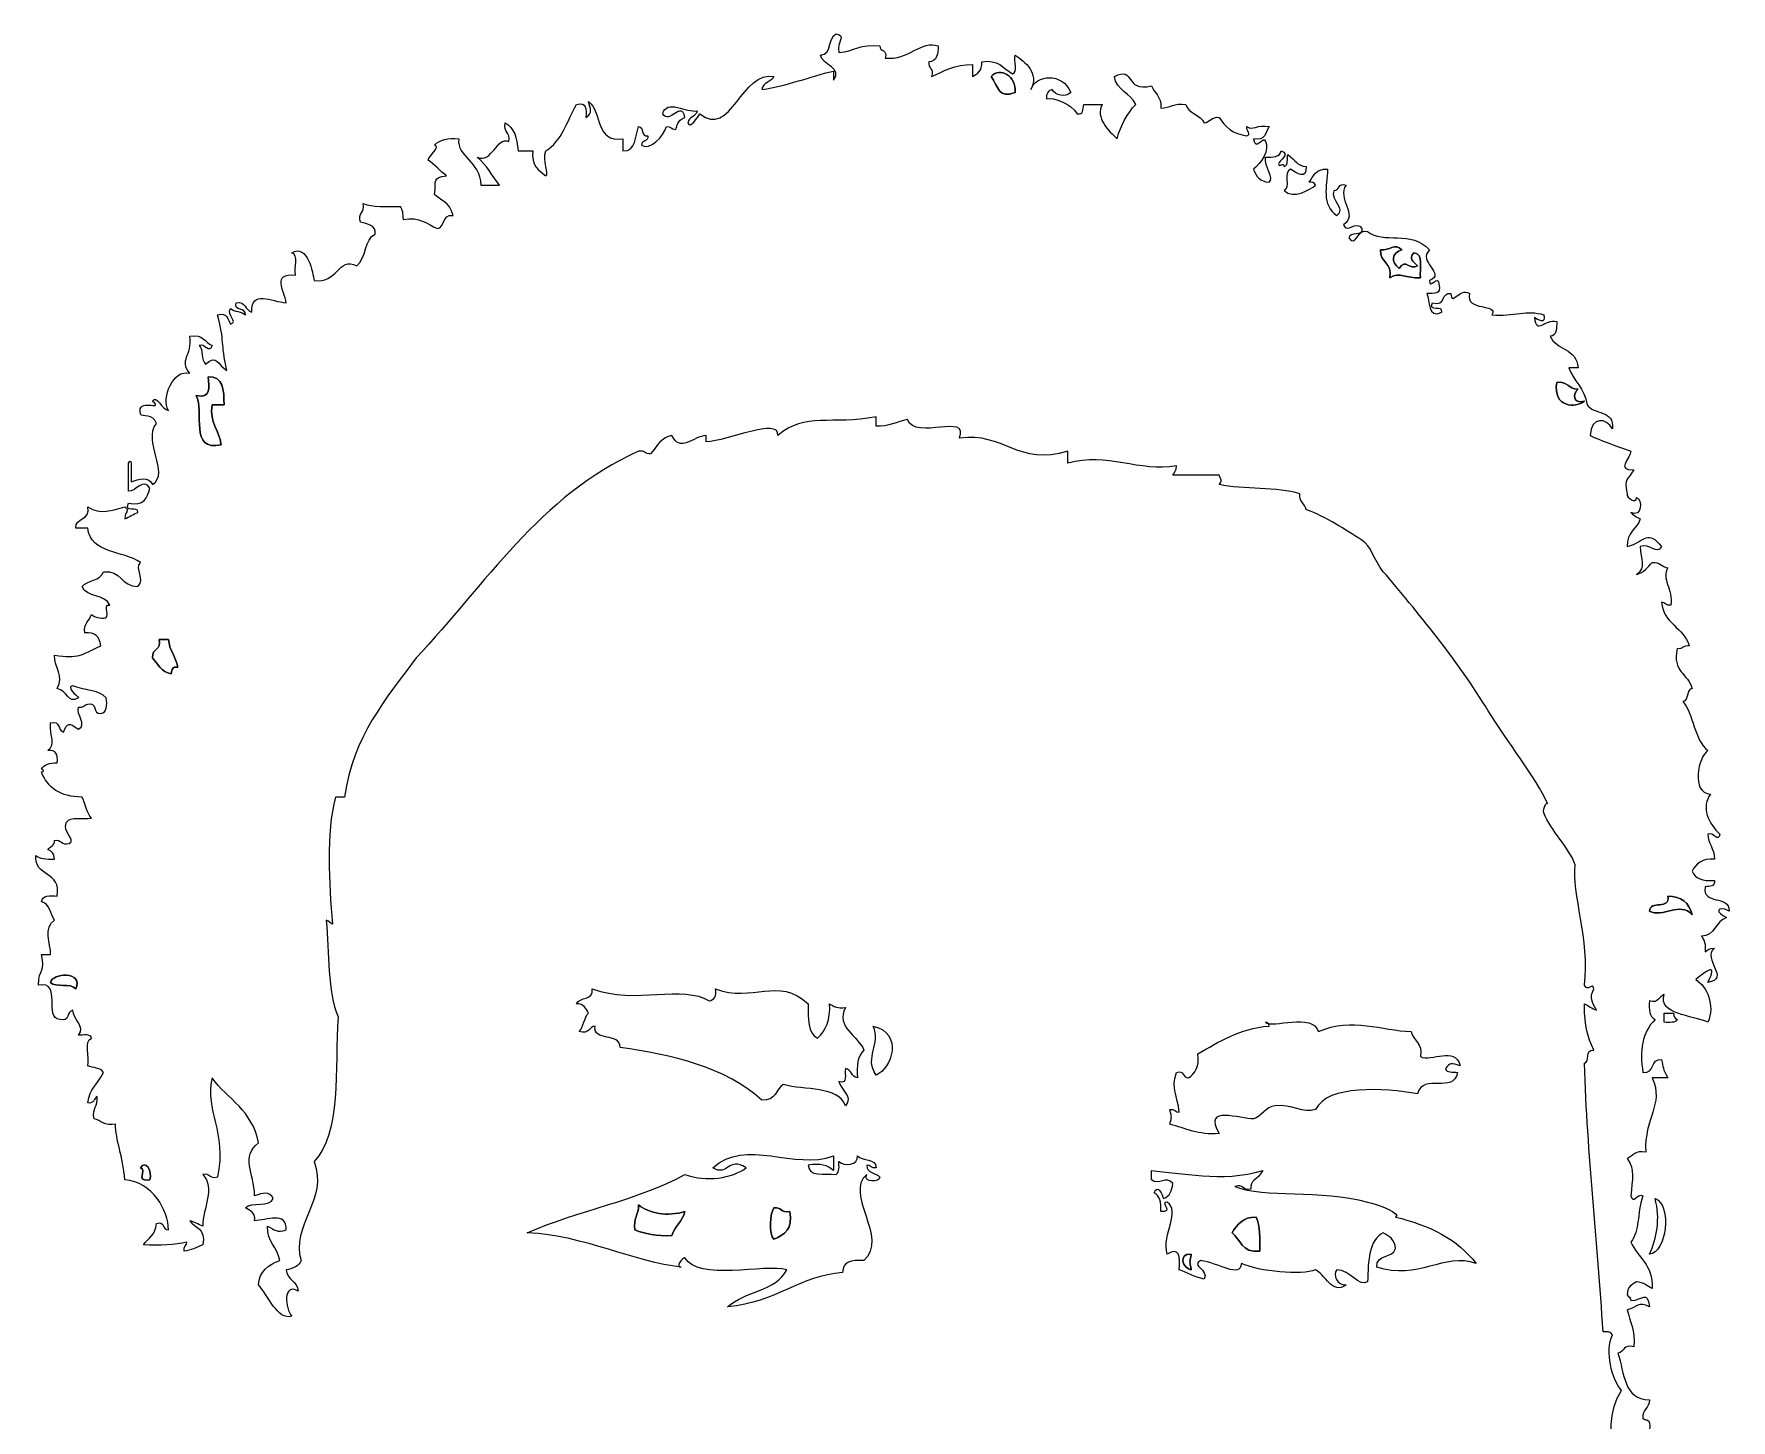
# Model space of a CAD drawing. Extents: x 0 to 55.7, y -25.7 to 2.7.
# Drawn here: x -0.02 to 16.9, y -11.1 to 2.72 of the extents above; entities that cross this region are included whole.
import ezdxf

# ---------------------------------------------------------------- set-up
doc = ezdxf.new("R2010")
doc.units = 0
doc.layers.get('0').update_dxf_attribs({"linetype": 'CONTINUOUS'})

msp = doc.modelspace()

# ---------------------------------------------------------------- linework, layer by layer
at = {"color": 7}
for points in [[(9.522379, 2.295987), (9.522379, 2.295987)], [(9.762727, 2.138836), (9.762727, 2.138836)], [(13.404929, 0.567327), (13.404929, 0.567327)], [(13.617545, 0.567327), (13.617545, 0.567327)], [(1.720301, -0.699124), (1.720301, -0.699124)], [(15.161321, -0.754589), (15.161321, -0.754589)], [(1.165651, -0.939472), (1.165651, -0.939472)], [(1.600127, -0.884007), (1.600127, -0.884007)], [(15.438646, -0.939472), (15.438646, -0.939472)], [(1.23036, -3.315223), (1.23036, -3.315223)], [(1.165651, -3.500106), (1.165651, -3.500106)], [(16.270621, -5.875857), (16.270621, -5.875857)], [(16.085737, -6.023764), (16.085737, -6.023764)], [(0.148793, -6.735565), (0.148793, -6.735565)], [(0.398385, -6.800274), (0.398385, -6.800274)], [(5.547387, -6.800274), (5.547387, -6.800274)], [(16.326086, -7.040622), (16.326086, -7.040622)], [(8.348369, -7.170041), (8.348369, -7.170041)], [(12.78557, -7.225506), (12.78557, -7.225506)], [(1.045477, -8.584398), (1.045477, -8.584398)], [(7.95087, -8.464224), (7.95087, -8.464224)], [(12.23092, -8.612131), (12.23092, -8.612131)], [(1.137919, -8.704572), (1.137919, -8.704572)], [(6.009595, -8.954165), (6.009595, -8.954165)], [(16.141202, -8.889456), (16.141202, -8.889456)], [(7.359243, -8.981897), (7.359243, -8.981897)], [(12.16621, -9.074339), (12.16621, -9.074339)], [(5.972618, -9.203757), (5.972618, -9.203757)], [(7.359243, -9.296199), (7.359243, -9.296199)], [(11.925862, -9.23149), (11.925862, -9.23149)], [(11.519119, -9.444106), (11.519119, -9.444106)], [(11.519119, -9.601257), (11.519119, -9.601257)]]:
    msp.add_lwpolyline(points, close=True, dxfattribs=at)
for points in [[(7.821452, 2.508603), (7.941626, 2.517847), (7.895405, 2.684242), (7.978603, 2.721218)], [(7.978603, 2.721218), (8.089533, 2.70273), (7.978603, 2.647265), (8.006335, 2.536335)], [(8.006335, 2.536335), (8.154242, 2.545579), (8.228195, 2.628777), (8.413078, 2.601044)], [(8.413078, 2.601044), (8.413078, 2.545579), (8.496276, 2.564068), (8.468543, 2.48087)], [(8.468543, 2.48087), (8.699648, 2.453138), (8.829066, 2.665753), (8.995461, 2.601044)], [(8.995461, 2.601044), (8.995461, 2.527091), (8.986217, 2.443893), (8.903019, 2.443893)], [(6.61971, 1.92622), (6.924768, 1.667383), (7.044942, 2.36994), (7.359243, 2.295987)], [(7.95087, 2.25901), (8.052556, 2.379184), (7.83994, 2.416161), (7.821452, 2.508603)], [(8.903019, 2.443893), (8.893775, 2.36994), (8.958484, 2.379184), (8.930752, 2.295987)], [(8.930752, 2.295987), (9.050926, 2.351452), (9.161856, 2.416161), (9.337495, 2.416161)], [(9.337495, 2.295987), (9.383716, 2.323719), (9.439181, 2.351452), (9.429937, 2.443893)], [(9.337495, 2.416161), (9.337495, 2.379184), (9.337495, 2.332963), (9.337495, 2.295987)], [(9.429937, 2.443893), (9.596332, 2.471626), (9.642553, 2.379184), (9.734994, 2.323719)], [(9.522379, 2.295987), (9.61482, 2.397673), (9.771971, 2.305231), (9.762727, 2.138836)], [(9.762727, 2.138836), (9.771971, 2.305231), (9.61482, 2.397673), (9.522379, 2.295987)], [(9.734994, 2.323719), (9.799704, 2.332963), (9.744239, 2.453138), (9.762727, 2.508603)], [(9.762727, 2.508603), (9.864413, 2.443893), (10.003075, 2.332963), (9.919878, 2.166568)], [(10.751853, 2.295987), (10.964469, 2.406917), (10.844294, 2.138836), (11.121619, 2.203545)], [(7.239069, 2.166568), (7.497906, 2.203545), (7.710522, 2.295987), (7.95087, 2.351452)], [(7.359243, 2.295987), (7.331511, 2.240522), (7.248313, 2.240522), (7.239069, 2.166568)], [(7.95087, 2.351452), (7.95087, 2.323719), (7.95087, 2.295987), (7.95087, 2.25901)], [(9.762727, 2.138836), (9.596332, 2.064883), (9.596332, 2.203545), (9.522379, 2.295987)], [(9.522379, 2.295987), (9.596332, 2.203545), (9.596332, 2.064883), (9.762727, 2.138836)], [(9.919878, 2.166568), (9.966099, 2.314475), (10.234179, 2.342208), (10.317377, 2.138836)], [(10.964469, 2.018662), (10.918248, 2.129592), (10.770341, 2.157324), (10.751853, 2.295987)], [(11.121619, 2.203545), (11.149352, 2.129592), (11.223305, 2.101859), (11.214061, 1.981685)], [(5.390236, 2.018662), (5.491922, 2.046394), (5.491922, 1.972441), (5.482677, 1.889243)], [(5.482677, 1.889243), (5.556631, 1.935464), (5.528898, 1.972441), (5.51041, 2.046394)], [(5.51041, 2.046394), (5.649072, 1.944708), (5.575119, 1.630407), (5.852444, 1.676627)], [(6.249943, 1.92622), (6.28692, 2.074127), (6.490292, 1.935464), (6.591978, 1.953952)], [(6.471803, 1.889243), (6.434827, 2.064883), (6.314653, 1.806046), (6.249943, 1.92622)], [(10.132494, 2.166568), (10.095517, 2.157324), (10.067784, 2.129592), (10.077029, 2.074127)], [(10.077029, 2.074127), (10.150982, 2.092615), (10.317377, 2.027906), (10.382086, 1.92622)], [(10.317377, 2.138836), (10.261912, 2.083371), (10.160226, 2.111103), (10.132494, 2.166568)], [(11.214061, 1.981685), (11.315747, 1.981685), (11.34348, 2.03715), (11.463654, 2.018662)], [(5.085178, 1.556453), (5.242329, 1.648895), (5.297794, 1.852267), (5.390236, 2.018662)], [(6.379362, 1.769069), (6.39785, 1.806046), (6.388606, 1.852267), (6.471803, 1.889243)], [(6.591978, 1.953952), (6.582733, 1.889243), (6.50878, 1.898487), (6.499536, 1.833778)], [(6.499536, 1.833778), (6.518024, 1.769069), (6.601222, 1.889243), (6.61971, 1.92622)], [(10.382086, 1.92622), (10.446795, 1.907732), (10.437551, 1.972441), (10.446795, 2.018662)], [(10.446795, 2.018662), (10.50226, 2.018662), (10.566969, 2.018662), (10.631679, 2.018662)], [(10.631679, 2.018662), (10.557725, 1.889243), (10.696388, 1.750581), (10.779585, 1.676627)], [(10.779585, 1.676627), (10.816562, 1.81529), (10.881271, 1.92622), (10.964469, 2.018662)], [(11.463654, 2.018662), (11.491386, 1.92622), (11.61156, 1.916976), (11.648537, 1.833778)], [(11.648537, 1.833778), (11.704002, 1.843022), (11.72249, 1.898487), (11.796444, 1.889243)], [(11.796444, 1.889243), (11.851909, 1.796802), (11.935106, 1.722848), (12.073769, 1.70436)], [(4.40111, 1.491744), (4.549017, 1.427035), (4.595237, 1.70436), (4.715412, 1.648895)], [(4.715412, 1.648895), (4.7339, 1.741337), (4.659947, 1.741337), (4.678435, 1.833778)], [(4.678435, 1.833778), (4.770877, 1.787557), (4.798609, 1.685872), (4.807853, 1.556453)], [(5.852444, 1.556453), (5.991107, 1.547209), (5.972618, 1.70436), (6.009595, 1.796802)], [(6.009595, 1.796802), (6.06506, 1.796802), (6.028083, 1.695116), (6.102037, 1.70436)], [(6.037327, 1.611918), (6.120525, 1.556453), (6.259187, 1.695116), (6.28692, 1.796802)], [(6.102037, 1.70436), (6.111281, 1.639651), (6.037327, 1.667383), (6.037327, 1.611918)], [(6.28692, 1.796802), (6.333141, 1.806046), (6.333141, 1.769069), (6.379362, 1.769069)], [(12.073769, 1.70436), (12.11999, 1.722848), (12.064525, 1.750581), (12.073769, 1.796802)], [(12.073769, 1.796802), (12.129234, 1.750581), (12.175455, 1.824534), (12.295629, 1.796802)], [(12.295629, 1.796802), (12.258652, 1.741337), (12.258652, 1.648895), (12.138478, 1.676627)], [(12.138478, 1.676627), (12.156966, 1.537965), (12.240164, 1.722848), (12.258652, 1.648895)], [(3.911169, 1.464012), (3.920413, 1.510232), (4.040587, 1.59343), (3.975878, 1.611918)], [(3.975878, 1.611918), (4.022099, 1.667383), (4.114541, 1.685872), (4.216227, 1.676627)], [(4.216227, 1.676627), (4.197738, 1.491744), (4.428842, 1.454767), (4.438087, 1.214419)], [(4.807853, 1.556453), (4.854074, 1.556453), (4.909539, 1.556453), (4.95576, 1.556453)], [(4.95576, 1.556453), (4.937272, 1.408547), (5.011225, 1.362326), (5.085178, 1.306861)], [(5.085178, 1.306861), (5.122155, 1.316105), (5.048202, 1.464012), (5.085178, 1.556453)], [(5.852444, 1.676627), (5.852444, 1.639651), (5.852444, 1.59343), (5.852444, 1.556453)], [(12.258652, 1.648895), (12.304873, 1.574942), (12.212431, 1.427035), (12.138478, 1.37157)], [(12.258652, 1.491744), (12.332605, 1.491744), (12.406559, 1.491744), (12.415803, 1.556453)], [(12.415803, 1.556453), (12.508245, 1.528721), (12.397315, 1.454767), (12.38807, 1.427035)], [(4.096052, 1.306861), (4.031343, 1.353082), (3.975878, 1.417791), (3.911169, 1.464012)], [(4.62297, 1.214419), (4.549017, 1.306861), (4.493552, 1.417791), (4.40111, 1.491744)], [(12.138478, 1.37157), (12.16621, 1.297617), (12.203187, 1.251396), (12.295629, 1.242152)], [(12.295629, 1.242152), (12.351094, 1.279128), (12.240164, 1.399302), (12.258652, 1.491744)], [(12.38807, 1.427035), (12.397315, 1.380814), (12.434291, 1.454767), (12.443535, 1.399302)], [(12.508245, 1.37157), (12.434291, 1.353082), (12.508245, 1.177442), (12.443535, 1.158954)], [(12.443535, 1.399302), (12.489756, 1.408547), (12.471268, 1.4825), (12.480512, 1.519477)], [(12.480512, 1.519477), (12.56371, 1.454767), (12.572954, 1.408547), (12.665395, 1.399302)], [(12.665395, 1.399302), (12.665395, 1.26064), (12.572954, 1.334593), (12.508245, 1.37157)], [(12.693128, 1.242152), (12.739349, 1.306861), (12.757837, 1.380814), (12.878011, 1.37157)], [(12.878011, 1.37157), (12.868767, 1.195931), (12.813302, 1.020292), (12.970453, 0.909362)], [(3.975878, 1.121977), (3.994367, 1.26064), (3.948146, 1.288372), (4.096052, 1.306861)], [(4.438087, 1.214419), (4.493552, 1.214419), (4.558261, 1.214419), (4.62297, 1.214419)], [(12.443535, 1.158954), (12.535977, 1.066512), (12.702372, 1.168198), (12.757837, 1.214419)], [(12.757837, 1.214419), (12.748593, 1.242152), (12.711616, 1.242152), (12.693128, 1.242152)], [(12.94272, 1.158954), (12.998185, 1.158954), (12.979697, 1.242152), (13.062895, 1.214419)], [(13.062895, 1.214419), (12.961209, 1.085001), (13.192313, 0.918606), (13.035162, 0.81692)], [(3.236345, 0.844652), (3.208612, 0.937094), (3.282566, 0.937094), (3.264077, 1.029536)], [(3.264077, 1.029536), (3.356519, 0.992559), (3.495181, 1.001803), (3.633844, 1.001803)], [(4.160762, 0.909362), (4.123785, 1.057268), (4.031343, 1.057268), (3.975878, 1.121977)], [(12.970453, 0.909362), (13.072139, 0.983315), (12.905744, 1.048024), (12.94272, 1.158954)], [(3.633844, 1.001803), (3.652332, 0.974071), (3.661576, 0.92785), (3.661576, 0.872385)], [(3.661576, 0.872385), (3.827971, 0.900117), (3.901925, 0.826164), (4.003611, 0.779943)], [(4.003611, 0.779943), (4.086808, 0.789187), (4.040587, 0.92785), (4.160762, 0.909362)], [(13.035162, 0.81692), (13.072139, 0.724478), (13.16458, 0.872385), (13.220045, 0.779943)], [(3.199368, 0.410177), (3.301054, 0.48413), (3.273321, 0.678257), (3.384251, 0.724478)], [(3.384251, 0.724478), (3.393496, 0.81692), (3.310298, 0.826164), (3.236345, 0.844652)], [(13.090627, 0.687502), (13.155336, 0.585816), (13.183069, 0.789187), (13.27551, 0.752211)], [(13.220045, 0.779943), (13.22929, 0.696746), (13.099871, 0.752211), (13.090627, 0.687502)], [(13.27551, 0.752211), (13.432661, 0.622792), (13.709986, 0.770699), (13.89487, 0.567327)], [(2.552276, 0.539595), (2.709427, 0.632037), (2.764892, 0.336223), (2.774136, 0.26227)], [(2.589253, 0.317735), (2.570765, 0.382444), (2.62623, 0.521107), (2.552276, 0.539595)], [(13.49737, 0.290002), (13.525103, 0.447153), (13.395685, 0.437909), (13.404929, 0.567327)], [(13.404929, 0.567327), (13.395685, 0.437909), (13.525103, 0.447153), (13.49737, 0.290002)], [(13.404929, 0.567327), (13.49737, 0.558083), (13.543591, 0.641281), (13.617545, 0.567327)], [(13.617545, 0.567327), (13.543591, 0.641281), (13.49737, 0.558083), (13.404929, 0.567327)], [(13.617545, 0.567327), (13.515859, 0.539595), (13.506615, 0.447153), (13.589812, 0.382444)], [(13.589812, 0.382444), (13.506615, 0.447153), (13.515859, 0.539595), (13.617545, 0.567327)], [(13.774696, 0.410177), (13.728475, 0.456397), (13.682254, 0.474886), (13.737719, 0.539595)], [(13.737719, 0.539595), (13.682254, 0.474886), (13.728475, 0.456397), (13.774696, 0.410177)], [(13.737719, 0.539595), (13.839405, 0.530351), (13.793184, 0.382444), (13.802428, 0.290002)], [(13.802428, 0.290002), (13.793184, 0.382444), (13.839405, 0.530351), (13.737719, 0.539595)], [(13.89487, 0.567327), (13.765451, 0.456397), (14.061265, 0.326979), (13.89487, 0.26227)], [(2.774136, 0.26227), (3.005241, 0.225293), (3.014485, 0.502618), (3.199368, 0.410177)], [(13.802428, 0.290002), (13.654521, 0.280758), (13.599056, 0.354712), (13.49737, 0.290002)], [(13.49737, 0.290002), (13.599056, 0.354712), (13.654521, 0.280758), (13.802428, 0.290002)], [(13.589812, 0.382444), (13.663766, 0.493374), (13.691498, 0.354712), (13.774696, 0.410177)], [(13.774696, 0.410177), (13.691498, 0.354712), (13.663766, 0.493374), (13.589812, 0.382444)], [(2.154777, -0.052032), (2.145533, 0.179072), (2.348905, 0.049654), (2.496811, 0.04041)], [(2.496811, 0.04041), (2.478323, 0.169828), (2.348905, 0.336223), (2.589253, 0.317735)], [(13.987311, 0.225293), (14.015044, 0.123607), (13.941091, 0.132852), (13.867137, 0.132852)], [(13.89487, 0.26227), (13.885626, 0.160584), (13.987311, 0.336223), (13.987311, 0.225293)], [(14.107486, 0.132852), (14.11673, -0.005811), (14.181439, 0.197561), (14.292369, 0.132852)], [(2.090068, -0.079764), (2.099312, 0.003433), (1.969894, -0.052032), (1.997626, 0.04041)], [(1.997626, 0.04041), (2.099312, 0.058898), (2.080824, -0.033543), (2.154777, -0.052032)], [(13.867137, 0.132852), (13.89487, 0.068142), (13.876381, -0.125985), (14.015044, -0.052032)], [(14.015044, -0.052032), (14.033532, 0.021922), (13.876381, -0.061276), (13.922602, 0.04041)], [(13.922602, 0.04041), (14.061265, 0.003433), (14.0058, 0.15134), (14.107486, 0.132852)], [(14.292369, 0.132852), (14.246148, -0.052032), (14.588182, 0.04041), (14.514229, -0.079764)], [(1.812743, -0.079764), (1.914429, -0.052032), (1.914429, -0.125985), (1.942161, -0.172206)], [(1.905185, -0.634414), (1.840476, -0.347845), (1.886696, -0.357089), (1.812743, -0.079764)], [(1.942161, -0.172206), (2.025359, -0.144473), (1.895941, -0.089008), (1.942161, -0.015055)], [(1.942161, -0.015055), (1.979138, -0.052032), (2.053091, -0.042788), (2.090068, -0.079764)], [(14.514229, -0.079764), (14.726845, -0.098253), (14.874751, -0.024299), (15.031902, -0.079764)], [(15.031902, -0.079764), (15.059635, -0.18145), (14.967193, -0.125985), (14.939461, -0.107497)], [(14.939461, -0.107497), (14.957949, -0.283136), (15.041146, -0.116741), (15.161321, -0.144473)], [(15.161321, -0.144473), (15.161321, -0.218427), (15.161321, -0.29238), (15.096611, -0.29238)], [(1.535418, -0.662147), (1.424488, -0.523484), (1.563151, -0.495752), (1.535418, -0.29238)], [(1.535418, -0.29238), (1.674081, -0.264648), (1.683325, -0.357089), (1.757278, -0.384822)], [(15.096611, -0.29238), (15.152076, -0.431043), (15.364692, -0.412554), (15.373936, -0.606682)], [(1.757278, -0.384822), (1.729546, -0.477264), (1.683325, -0.357089), (1.62786, -0.384822)], [(1.62786, -0.384822), (1.674081, -0.421798), (1.646348, -0.532729), (1.692569, -0.569705)], [(1.692569, -0.569705), (1.812743, -0.468019), (1.812743, -0.578949), (1.905185, -0.634414)], [(1.322802, -1.031914), (1.248849, -0.911739), (1.369023, -0.615926), (1.535418, -0.662147)], [(15.373936, -0.606682), (15.346204, -0.606682), (15.309227, -0.606682), (15.281495, -0.606682)], [(15.281495, -0.606682), (15.327716, -0.7361), (15.438646, -0.810054), (15.466378, -0.976449)], [(1.600127, -0.884007), (1.748034, -0.920984), (1.729546, -0.800809), (1.720301, -0.699124)], [(1.720301, -0.699124), (1.729546, -0.800809), (1.748034, -0.920984), (1.600127, -0.884007)], [(1.720301, -0.699124), (1.868208, -0.689879), (1.877452, -0.828542), (1.877452, -0.976449)], [(1.877452, -0.976449), (1.877452, -0.828542), (1.868208, -0.689879), (1.720301, -0.699124)], [(15.438646, -0.939472), (15.346204, -1.013425), (15.124344, -1.004181), (15.161321, -0.754589)], [(15.161321, -0.754589), (15.124344, -1.004181), (15.346204, -1.013425), (15.438646, -0.939472)], [(15.161321, -0.754589), (15.272251, -0.7361), (15.272251, -0.819298), (15.373936, -0.819298)], [(15.373936, -0.819298), (15.272251, -0.819298), (15.272251, -0.7361), (15.161321, -0.754589)], [(15.373936, -0.819298), (15.327716, -0.856274), (15.309227, -0.976449), (15.438646, -0.939472)], [(15.438646, -0.939472), (15.309227, -0.976449), (15.327716, -0.856274), (15.373936, -0.819298)], [(1.045477, -1.06889), (0.999256, -0.893251), (1.285825, -1.050402), (1.165651, -0.939472)], [(1.165651, -0.939472), (1.202628, -0.865519), (1.258093, -1.031914), (1.322802, -1.031914)], [(1.84972, -1.373948), (1.526174, -1.447901), (1.683325, -1.041158), (1.600127, -0.884007)], [(1.600127, -0.884007), (1.683325, -1.041158), (1.526174, -1.447901), (1.84972, -1.373948)], [(1.757278, -0.976449), (1.729546, -1.161332), (1.831231, -1.226041), (1.84972, -1.373948)], [(1.84972, -1.373948), (1.831231, -1.226041), (1.729546, -1.161332), (1.757278, -0.976449)], [(1.877452, -0.976449), (1.831231, -0.976449), (1.794255, -0.976449), (1.757278, -0.976449)], [(1.757278, -0.976449), (1.794255, -0.976449), (1.831231, -0.976449), (1.877452, -0.976449)], [(15.466378, -0.976449), (15.521843, -1.078134), (15.743703, -1.022669), (15.715971, -1.216797)], [(1.202628, -1.161332), (1.174895, -1.059646), (1.054721, -1.105867), (1.045477, -1.06889)], [(1.165651, -1.771447), (1.34129, -1.651273), (1.063965, -1.346215), (1.202628, -1.161332)], [(7.39622, -1.281506), (7.414708, -1.096623), (6.897035, -1.336971), (6.684419, -1.346215)], [(8.376102, -1.096623), (7.932382, -1.17982), (7.673545, -1.050402), (7.39622, -1.281506)], [(8.376102, -1.189064), (8.376102, -1.161332), (8.376102, -1.124355), (8.376102, -1.096623)], [(8.690403, -1.124355), (8.579473, -1.142844), (8.50552, -1.198309), (8.376102, -1.189064)], [(9.208077, -1.309239), (9.309763, -1.050402), (8.773601, -1.336971), (8.690403, -1.124355)], [(15.715971, -1.216797), (15.660506, -1.105867), (15.503355, -1.087379), (15.494111, -1.281506)], [(6.342385, -1.281506), (6.231455, -1.299994), (6.194478, -1.392436), (6.129769, -1.466389)], [(6.684419, -1.281506), (6.555001, -1.29075), (6.416338, -1.457145), (6.342385, -1.281506)], [(6.684419, -1.346215), (6.684419, -1.336971), (6.684419, -1.281506), (6.684419, -1.281506)], [(10.289644, -1.438657), (9.799704, -1.595808), (9.651797, -1.244529), (9.208077, -1.309239)], [(15.494111, -1.281506), (15.605041, -1.336971), (15.725215, -1.373948), (15.900854, -1.438657)], [(0.925303, -1.558831), (0.971524, -1.466389), (0.943791, -1.688249), (0.953035, -1.743714)], [(6.009595, -1.438657), (5.020469, -1.882377), (4.484307, -2.769817), (3.790995, -3.500106)], [(6.129769, -1.466389), (6.074304, -1.466389), (6.06506, -1.429413), (6.009595, -1.438657)], [(10.289644, -1.558831), (10.289644, -1.51261), (10.289644, -1.475634), (10.289644, -1.438657)], [(11.371212, -1.586564), (11.001445, -1.651273), (10.677899, -1.447901), (10.289644, -1.558831)], [(15.900854, -1.438657), (15.900854, -1.503366), (15.743703, -1.632784), (15.928586, -1.62354)], [(0.925303, -1.836156), (0.925303, -1.743714), (0.925303, -1.651273), (0.925303, -1.558831)], [(0.953035, -1.743714), (1.026989, -1.715982), (1.128675, -1.688249), (1.165651, -1.771447)], [(11.334235, -1.679005), (11.352724, -1.651273), (11.371212, -1.632784), (11.371212, -1.586564)], [(11.796444, -1.679005), (11.648537, -1.679005), (11.491386, -1.679005), (11.334235, -1.679005)], [(11.796444, -1.771447), (11.83342, -1.73447), (11.814932, -1.725226), (11.796444, -1.679005)], [(15.928586, -1.62354), (15.873121, -1.73447), (15.826901, -1.697494), (15.863877, -1.863889)], [(1.137919, -1.808424), (1.07321, -1.697494), (0.999256, -1.8454), (0.925303, -1.836156)], [(0.925303, -1.95633), (1.082454, -1.993307), (1.110186, -1.900865), (1.137919, -1.808424)], [(12.600686, -1.863889), (12.378826, -1.789935), (12.036792, -1.826912), (11.796444, -1.771447)], [(0.398385, -2.205923), (0.398385, -2.094993), (0.546292, -2.131969), (0.51856, -1.993307)], [(0.51856, -1.993307), (0.647978, -2.076504), (0.758908, -2.030284), (0.888326, -1.993307)], [(1.017745, -2.048772), (1.026989, -1.974819), (0.869838, -2.06726), (0.925303, -1.95633)], [(0.888326, -1.993307), (0.943791, -2.048772), (0.888326, -2.030284), (0.888326, -2.113481)], [(12.665395, -2.021039), (12.646907, -1.95633), (12.591442, -1.937842), (12.600686, -1.863889)], [(13.220045, -2.326097), (13.05365, -2.224411), (12.868767, -2.094993), (12.665395, -2.021039)], [(15.863877, -1.863889), (15.854633, -1.900865), (15.956319, -1.974819), (15.956319, -1.900865)], [(15.956319, -1.900865), (16.021028, -1.910109), (16.011784, -2.113481), (15.900854, -2.048772)], [(0.888326, -2.113481), (0.934547, -2.094993), (0.971524, -2.06726), (1.017745, -2.048772)], [(15.993296, -2.113481), (15.965563, -2.215167), (15.854633, -2.242899), (15.863877, -2.390806)], [(15.900854, -2.048772), (15.919342, -2.076504), (15.956319, -2.094993), (15.993296, -2.113481)], [(0.51856, -2.205923), (0.481583, -2.205923), (0.435362, -2.205923), (0.398385, -2.205923)], [(1.045477, -2.547957), (0.869838, -2.427783), (0.546292, -2.464759), (0.51856, -2.205923)], [(13.432661, -2.640399), (13.34022, -2.529469), (13.312487, -2.381562), (13.220045, -2.326097)], [(15.863877, -2.390806), (16.048761, -2.335341), (16.067249, -2.215167), (16.205912, -2.390806)], [(16.205912, -2.390806), (16.159691, -2.483248), (16.085737, -2.344585), (15.993296, -2.390806)], [(15.993296, -2.390806), (15.993296, -2.520224), (16.058005, -2.594178), (15.956319, -2.668131)], [(0.463095, -2.788305), (0.509315, -2.723596), (0.647978, -2.73284), (0.67571, -2.640399)], [(0.67571, -2.640399), (0.85135, -2.62191), (0.85135, -2.788305), (1.017745, -2.788305)], [(1.017745, -2.788305), (1.100942, -2.714352), (0.980768, -2.612666), (1.045477, -2.547957)], [(14.477252, -4.027024), (14.190683, -3.546327), (13.756207, -3.01941), (13.432661, -2.640399)], [(15.956319, -2.668131), (16.030272, -2.649643), (16.067249, -2.594178), (16.11347, -2.547957)], [(16.11347, -2.547957), (16.187423, -2.538713), (16.205912, -2.594178), (16.270621, -2.603422)], [(16.270621, -2.603422), (16.196667, -2.705108), (16.326086, -2.816038), (16.298353, -2.973189)], [(0.74042, -2.973189), (0.694199, -2.862259), (0.500071, -2.899235), (0.463095, -2.788305)], [(0.67571, -3.102607), (0.758908, -3.121095), (0.657222, -2.9547), (0.74042, -2.973189)], [(16.298353, -2.973189), (16.252132, -2.982433), (16.242888, -2.945456), (16.205912, -2.945456)], [(16.205912, -2.945456), (16.2244, -3.158072), (16.427772, -3.195049), (16.483237, -3.379932)], [(0.490827, -3.250514), (0.472339, -3.158072), (0.537048, -3.13034), (0.555536, -3.06563)], [(0.555536, -3.06563), (0.583269, -3.093363), (0.620245, -3.102607), (0.67571, -3.102607)], [(0.18577, -3.472374), (0.435362, -3.50935), (0.444606, -3.472374), (0.647978, -3.379932)], [(0.647978, -3.379932), (0.638734, -3.28749), (0.592513, -3.24127), (0.490827, -3.250514)], [(1.165651, -3.500106), (1.156407, -3.39842), (1.258093, -3.426153), (1.23036, -3.315223)], [(1.23036, -3.315223), (1.258093, -3.426153), (1.156407, -3.39842), (1.165651, -3.500106)], [(1.23036, -3.315223), (1.258093, -3.315223), (1.29507, -3.315223), (1.322802, -3.315223)], [(1.322802, -3.315223), (1.29507, -3.315223), (1.258093, -3.315223), (1.23036, -3.315223)], [(1.322802, -3.315223), (1.332046, -3.426153), (1.396755, -3.481618), (1.415244, -3.592548)], [(1.415244, -3.592548), (1.396755, -3.481618), (1.332046, -3.426153), (1.322802, -3.315223)], [(16.483237, -3.379932), (16.427772, -3.370688), (16.418527, -3.416909), (16.363062, -3.407665)], [(0.213502, -3.805164), (0.287455, -3.675745), (0.18577, -3.601792), (0.18577, -3.472374)], [(1.350535, -3.657257), (1.248849, -3.638769), (1.221116, -3.564815), (1.165651, -3.500106)], [(1.165651, -3.500106), (1.221116, -3.564815), (1.248849, -3.638769), (1.350535, -3.657257)], [(3.790995, -3.500106), (3.495181, -3.90685), (3.162391, -4.276616), (3.079194, -4.886731)], [(16.363062, -3.407665), (16.307597, -3.638769), (16.473992, -3.657257), (16.510969, -3.805164)], [(1.415244, -3.592548), (1.359779, -3.583304), (1.359779, -3.611036), (1.350535, -3.657257)], [(1.350535, -3.657257), (1.359779, -3.611036), (1.359779, -3.583304), (1.415244, -3.592548)], [(0.426118, -3.897605), (0.315188, -3.962315), (0.315188, -3.823652), (0.213502, -3.805164)], [(0.370653, -3.777431), (0.2967, -3.786675), (0.40763, -3.869873), (0.426118, -3.897605)], [(0.703443, -3.897605), (0.62949, -3.814408), (0.472339, -3.823652), (0.370653, -3.777431)], [(16.510969, -3.805164), (16.44626, -3.814408), (16.483237, -3.925338), (16.418527, -3.934582)], [(0.426118, -4.211907), (0.51856, -4.156442), (0.398385, -4.073245), (0.426118, -3.990047)], [(0.426118, -3.990047), (0.481583, -3.999291), (0.481583, -3.962315), (0.51856, -3.962315)], [(0.51856, -3.962315), (0.620245, -3.934582), (0.56478, -4.064), (0.647978, -4.054756)], [(0.647978, -4.054756), (0.712687, -4.045512), (0.712687, -3.971559), (0.703443, -3.897605)], [(15.068879, -4.95144), (14.957949, -4.701848), (14.662136, -4.322837), (14.477252, -4.027024)], [(16.418527, -3.934582), (16.529457, -4.064), (16.529457, -4.313593), (16.66812, -4.424523)], [(0.12106, -4.424523), (0.213502, -4.35057), (0.130305, -4.295105), (0.148793, -4.147198)], [(0.148793, -4.147198), (0.250479, -4.119465), (0.213502, -4.221151), (0.278211, -4.23964)], [(0.278211, -4.23964), (0.315188, -4.137954), (0.333676, -4.147198), (0.426118, -4.211907)], [(0.056351, -4.609406), (0.084084, -4.563185), (0.139549, -4.544697), (0.213502, -4.544697)], [(0.213502, -4.544697), (0.222746, -4.4615), (0.204258, -4.415279), (0.12106, -4.424523)], [(16.66812, -4.424523), (16.575678, -4.479988), (16.492481, -4.849755), (16.695852, -4.858999)], [(0.056351, -4.637139), (0.093328, -4.637139), (0.07484, -4.609406), (0.056351, -4.609406)], [(0.463095, -4.886731), (0.241235, -4.886731), (0.12106, -4.79429), (0.056351, -4.637139)], [(0.555536, -5.099347), (0.509315, -5.043882), (0.490827, -4.95144), (0.463095, -4.886731)], [(2.986752, -4.886731), (2.894311, -5.256498), (2.922043, -5.737195), (2.95902, -6.153182)], [(3.079194, -4.886731), (3.051461, -4.886731), (3.014485, -4.886731), (2.986752, -4.886731)], [(16.695852, -4.858999), (16.594167, -4.979173), (16.677364, -5.164056), (16.788294, -5.256498)], [(15.031902, -5.043882), (15.022658, -5.006905), (15.059635, -4.932952), (15.068879, -4.95144)], [(15.346204, -5.561556), (15.281495, -5.385916), (15.105856, -5.228765), (15.031902, -5.043882)], [(0.333676, -5.34894), (0.40763, -5.311963), (0.259723, -5.23801), (0.305944, -5.136324)], [(0.305944, -5.136324), (0.352165, -5.080859), (0.463095, -5.108591), (0.555536, -5.099347)], [(16.788294, -5.256498), (16.769806, -5.34894), (16.723585, -5.228765), (16.66812, -5.256498)], [(0.12106, -5.413649), (0.139549, -5.376672), (0.195014, -5.376672), (0.18577, -5.321207)], [(0.18577, -5.321207), (0.259723, -5.302719), (0.250479, -5.376672), (0.333676, -5.34894)], [(16.66812, -5.256498), (16.66812, -5.34894), (16.732829, -5.395161), (16.732829, -5.506091)], [(0.213502, -5.875857), (0.259723, -5.617021), (-0.017602, -5.690974), (0.000886, -5.469114)], [(0.000886, -5.469114), (0.037863, -5.506091), (0.102572, -5.506091), (0.18577, -5.506091)], [(0.18577, -5.506091), (0.18577, -5.450626), (0.158037, -5.422893), (0.12106, -5.413649)], [(15.438646, -6.763297), (15.494111, -6.310333), (15.309227, -5.848125), (15.346204, -5.561556)], [(16.732829, -5.506091), (16.612655, -5.496846), (16.547946, -5.552311), (16.510969, -5.626265)], [(16.510969, -5.626265), (16.538702, -5.700218), (16.612655, -5.727951), (16.732829, -5.718706)], [(16.732829, -5.718706), (16.742073, -5.783416), (16.686608, -5.774171), (16.640387, -5.783416)], [(0.056351, -5.931322), (0.065595, -5.866613), (0.139549, -5.866613), (0.213502, -5.875857)], [(16.085737, -6.023764), (16.085737, -5.912834), (16.298353, -6.01452), (16.270621, -5.875857)], [(16.270621, -5.875857), (16.298353, -6.01452), (16.085737, -5.912834), (16.085737, -6.023764)], [(16.270621, -5.875857), (16.400039, -5.875857), (16.483237, -5.940566), (16.510969, -6.060741)], [(16.510969, -6.060741), (16.483237, -5.940566), (16.400039, -5.875857), (16.270621, -5.875857)], [(16.640387, -5.783416), (16.612655, -5.968299), (16.880736, -5.857369), (16.880736, -6.023764)], [(0.18577, -6.116206), (0.148793, -6.051496), (0.139549, -5.949811), (0.056351, -5.931322)], [(16.510969, -6.060741), (16.390795, -5.922078), (16.215156, -6.097717), (16.085737, -6.023764)], [(16.085737, -6.023764), (16.215156, -6.097717), (16.390795, -5.922078), (16.510969, -6.060741)], [(16.853003, -6.088473), (16.742073, -6.12545), (16.742073, -6.273356), (16.603411, -6.273356)], [(16.880736, -6.023764), (16.751317, -5.959055), (16.742073, -6.042252), (16.853003, -6.088473)], [(0.148793, -6.45824), (0.148793, -6.34731), (0.07484, -6.190159), (0.18577, -6.116206)], [(2.95902, -6.153182), (2.931287, -6.143938), (2.922043, -6.116206), (2.894311, -6.116206)], [(2.894311, -6.116206), (2.931287, -6.439751), (2.903555, -6.828006), (3.014485, -7.077599)], [(16.603411, -6.273356), (16.631143, -6.310333), (16.649632, -6.356554), (16.640387, -6.430507)], [(16.732829, -6.393531), (16.603411, -6.504461), (16.899224, -6.698588), (16.66812, -6.735565)], [(16.640387, -6.430507), (16.658876, -6.412019), (16.686608, -6.393531), (16.732829, -6.393531)], [(0.028619, -6.763297), (0.028619, -6.587658), (0.102572, -6.633879), (0.056351, -6.45824)], [(0.056351, -6.45824), (0.093328, -6.45824), (0.12106, -6.45824), (0.148793, -6.45824)], [(16.66812, -6.735565), (16.769806, -6.532193), (16.658876, -6.615391), (16.547946, -6.707832)], [(0.241235, -7.105331), (0.07484, -7.096087), (0.268967, -6.717076), (0.028619, -6.763297)], [(0.148793, -6.735565), (0.158037, -6.643123), (0.481583, -6.615391), (0.398385, -6.800274)], [(0.398385, -6.800274), (0.481583, -6.615391), (0.158037, -6.643123), (0.148793, -6.735565)], [(0.398385, -6.800274), (0.352165, -6.735565), (0.195014, -6.79103), (0.148793, -6.735565)], [(0.148793, -6.735565), (0.195014, -6.79103), (0.352165, -6.735565), (0.398385, -6.800274)], [(5.547387, -6.800274), (5.981862, -6.957425), (6.453315, -6.754053), (6.712152, -6.920448)], [(6.776861, -6.800274), (7.146628, -6.938936), (7.39622, -6.670856), (7.701278, -6.948181)], [(15.531087, -6.800274), (15.512599, -6.726321), (15.475622, -6.837251), (15.438646, -6.763297)], [(16.547946, -6.707832), (16.658876, -6.772541), (16.742073, -6.966669), (16.66812, -7.133064)], [(5.390236, -6.948181), (5.417968, -6.874227), (5.565875, -6.920448), (5.547387, -6.800274)], [(6.712152, -6.920448), (6.767617, -6.911204), (6.786105, -6.864983), (6.776861, -6.800274)], [(15.55882, -7.01289), (15.512599, -6.929692), (15.484866, -6.892716), (15.531087, -6.800274)], [(16.085737, -6.920448), (16.076493, -7.003646), (16.085737, -7.077599), (16.141202, -7.105331)], [(16.233644, -6.855739), (16.178179, -6.874227), (16.178179, -6.948181), (16.085737, -6.920448)], [(16.66812, -7.133064), (16.510969, -7.059111), (16.168935, -7.059111), (16.233644, -6.855739)], [(0.370653, -7.01289), (0.305944, -7.022134), (0.34292, -7.133064), (0.241235, -7.105331)], [(0.426118, -7.262482), (0.500071, -7.170041), (0.370653, -7.105331), (0.370653, -7.01289)], [(3.014485, -7.077599), (2.977508, -7.595272), (3.051461, -8.242364), (2.774136, -8.519689)], [(5.51041, -7.040622), (5.482677, -6.994401), (5.464189, -6.948181), (5.390236, -6.948181)], [(5.417968, -7.225506), (5.464189, -7.179285), (5.464189, -7.086843), (5.51041, -7.040622)], [(7.701278, -6.948181), (7.701278, -7.096087), (7.692033, -7.243994), (7.793719, -7.290215)], [(7.793719, -7.290215), (7.876917, -7.216261), (7.923138, -7.105331), (7.913893, -6.948181)], [(7.913893, -6.948181), (7.95087, -6.975913), (7.997091, -6.994401), (8.071044, -6.985157)], [(8.071044, -6.985157), (7.969358, -7.179285), (8.200463, -7.271726), (8.255928, -7.410389)], [(12.258652, -7.133064), (12.323361, -7.197773), (12.730105, -7.031378), (12.78557, -7.225506)], [(12.78557, -7.225506), (13.127604, -7.077599), (13.414173, -7.216261), (13.709986, -7.225506)], [(15.531087, -7.410389), (15.466378, -7.262482), (15.438646, -7.197773), (15.438646, -6.948181)], [(15.438646, -6.948181), (15.475622, -6.966669), (15.512599, -6.994401), (15.55882, -7.01289)], [(16.233644, -7.133064), (16.233644, -7.105331), (16.233644, -7.077599), (16.233644, -7.040622)], [(16.233644, -7.040622), (16.270621, -7.040622), (16.298353, -7.040622), (16.326086, -7.040622)], [(16.326086, -7.040622), (16.326086, -7.077599), (16.33533, -7.096087), (16.363062, -7.105331)], [(0.555536, -7.290215), (0.546292, -7.243994), (0.472339, -7.262482), (0.426118, -7.262482)], [(5.575119, -7.170041), (5.519654, -7.179285), (5.519654, -7.253238), (5.417968, -7.225506)], [(5.824712, -7.382656), (5.824712, -7.225506), (5.556631, -7.336436), (5.575119, -7.170041)], [(8.376102, -7.659981), (8.255928, -7.475098), (8.431567, -7.354924), (8.348369, -7.170041)], [(8.348369, -7.170041), (8.653427, -7.243994), (8.533253, -7.595272), (8.376102, -7.659981)], [(11.583828, -7.447366), (11.796444, -7.327191), (11.990571, -7.197773), (12.295629, -7.170041)], [(12.295629, -7.170041), (12.295629, -7.142308), (12.27714, -7.133064), (12.258652, -7.133064)], [(13.709986, -7.225506), (13.728475, -7.317947), (13.830161, -7.336436), (13.802428, -7.475098)], [(16.141202, -7.105331), (16.011784, -7.23475), (15.984051, -7.419633), (16.021028, -7.632249)], [(16.363062, -7.105331), (16.353818, -7.142308), (16.279865, -7.133064), (16.233644, -7.133064)], [(0.51856, -7.56754), (0.537048, -7.484342), (0.481583, -7.317947), (0.555536, -7.290215)], [(7.239069, -7.909574), (6.869303, -7.576784), (6.342385, -7.45661), (5.824712, -7.382656)], [(8.255928, -7.410389), (8.191218, -7.465854), (8.181974, -7.56754), (8.191218, -7.687714)], [(13.802428, -7.475098), (13.913358, -7.530563), (14.144462, -7.364168), (14.199927, -7.56754)], [(15.438646, -7.539807), (15.494111, -7.530563), (15.438646, -7.401145), (15.531087, -7.410389)], [(0.67571, -7.632249), (0.647978, -7.586028), (0.574025, -7.586028), (0.51856, -7.56754)], [(8.071044, -7.595272), (8.0618, -7.650737), (8.098777, -7.752423), (8.006335, -7.724691)], [(8.191218, -7.687714), (8.126509, -7.67847), (8.135753, -7.604516), (8.071044, -7.595272)], [(11.371212, -7.632249), (11.45441, -7.604516), (11.426677, -7.687714), (11.491386, -7.687714)], [(11.491386, -7.687714), (11.556095, -7.641493), (11.602316, -7.576784), (11.583828, -7.447366)], [(14.199927, -7.56754), (14.107486, -7.539807), (14.098241, -7.530563), (14.052021, -7.595272)], [(14.052021, -7.595272), (14.061265, -7.641493), (14.125974, -7.623005), (14.172195, -7.632249)], [(15.623529, -10.220616), (15.568064, -9.305443), (15.466378, -8.464224), (15.438646, -7.539807)], [(16.021028, -7.632249), (16.141202, -7.650737), (16.094982, -7.493586), (16.205912, -7.502831)], [(16.205912, -7.502831), (16.2244, -7.586028), (16.215156, -7.595272), (16.270621, -7.687714)], [(0.51856, -7.937307), (0.546292, -7.780156), (0.601757, -7.780156), (0.67571, -7.632249)], [(1.757278, -7.687714), (1.683325, -8.020504), (1.905185, -8.214632), (1.812743, -8.67684)], [(2.219486, -8.334806), (2.164021, -8.01126), (1.914429, -7.90033), (1.757278, -7.687714)], [(7.451685, -7.752423), (7.377732, -7.798644), (7.377732, -7.918818), (7.239069, -7.909574)], [(8.071044, -7.965039), (7.997091, -7.761667), (7.664301, -7.817132), (7.451685, -7.752423)], [(8.006335, -7.724691), (8.024823, -7.807888), (8.154242, -7.872597), (8.071044, -7.965039)], [(11.398945, -8.029748), (11.380456, -7.854109), (11.315747, -7.807888), (11.371212, -7.632249)], [(13.774696, -7.844865), (13.441905, -7.7894), (12.878011, -7.752423), (12.757837, -8.002016)], [(14.172195, -7.632249), (14.135218, -7.854109), (13.830161, -7.632249), (13.774696, -7.844865)], [(16.11347, -7.687714), (16.233644, -7.955795), (16.030272, -8.085213), (16.048761, -8.427247)], [(16.270621, -7.687714), (16.215156, -7.687714), (16.159691, -7.687714), (16.11347, -7.687714)], [(0.611001, -7.872597), (0.583269, -7.891086), (0.583269, -7.946551), (0.51856, -7.937307)], [(0.583269, -8.094457), (0.555536, -7.983527), (0.62949, -7.974283), (0.611001, -7.872597)], [(12.138478, -8.094457), (12.018304, -8.103702), (11.620805, -7.946551), (11.796444, -8.242364)], [(12.757837, -8.002016), (12.637663, -8.048237), (12.517489, -7.946551), (12.351094, -7.965039)], [(0.795885, -8.149922), (0.684955, -8.168411), (0.647978, -8.112946), (0.583269, -8.094457)], [(11.306503, -8.002016), (11.352724, -7.992772), (11.361968, -8.029748), (11.398945, -8.029748)], [(11.306503, -8.149922), (11.324991, -8.057481), (11.324991, -8.094457), (11.306503, -8.002016)], [(12.351094, -7.965039), (12.267896, -7.974283), (12.212431, -8.075969), (12.138478, -8.094457)], [(0.888326, -8.704572), (0.869838, -8.464224), (0.795885, -8.307073), (0.795885, -8.149922)], [(6.749128, -8.584398), (7.072674, -8.279341), (7.571859, -8.612131), (7.95087, -8.464224)], [(11.796444, -8.242364), (11.583828, -8.260852), (11.463654, -8.186899), (11.306503, -8.149922)], [(2.18251, -8.861723), (2.173266, -8.630619), (2.043847, -8.473468), (2.219486, -8.334806)], [(16.048761, -8.427247), (15.947075, -8.408759), (15.919342, -8.464224), (15.863877, -8.491957)], [(1.137919, -8.704572), (0.980768, -8.723061), (1.11943, -8.612131), (1.045477, -8.584398)], [(1.045477, -8.584398), (1.11943, -8.612131), (0.980768, -8.723061), (1.137919, -8.704572)], [(1.045477, -8.584398), (1.091698, -8.491957), (1.165651, -8.621375), (1.137919, -8.704572)], [(1.137919, -8.704572), (1.165651, -8.621375), (1.091698, -8.491957), (1.045477, -8.584398)], [(2.774136, -8.519689), (2.922043, -8.8987), (2.533788, -9.166781), (2.644718, -9.508815)], [(6.471803, -8.649107), (6.684419, -8.732305), (6.943256, -8.686084), (7.081918, -8.584398)], [(7.081918, -8.584398), (6.897035, -8.464224), (6.906279, -8.67684), (6.749128, -8.584398)], [(7.95087, -8.612131), (7.895405, -8.556666), (7.821452, -8.538177), (7.701278, -8.556666)], [(7.701278, -8.556666), (7.701278, -8.67684), (7.858428, -8.639863), (7.978603, -8.649107)], [(7.95087, -8.464224), (7.95087, -8.510445), (7.95087, -8.56591), (7.95087, -8.612131)], [(7.978603, -8.649107), (8.015579, -8.630619), (8.006335, -8.56591), (8.006335, -8.519689)], [(8.006335, -8.519689), (8.0618, -8.575154), (8.200463, -8.556666), (8.191218, -8.464224)], [(8.191218, -8.464224), (8.237439, -8.519689), (8.376102, -8.482712), (8.376102, -8.584398)], [(8.376102, -8.584398), (8.329881, -8.593642), (8.320637, -8.556666), (8.28366, -8.556666)], [(8.28366, -8.556666), (8.28366, -8.639863), (8.376102, -8.630619), (8.413078, -8.67684)], [(11.121619, -8.704572), (11.121619, -8.67684), (11.121619, -8.649107), (11.121619, -8.612131)], [(11.121619, -8.612131), (11.408189, -8.630619), (11.824176, -8.732305), (12.23092, -8.612131)], [(12.23092, -8.612131), (12.175455, -8.713817), (12.101501, -8.704572), (12.110745, -8.797014)], [(15.863877, -8.491957), (15.947075, -8.602887), (15.910098, -8.695328), (15.900854, -8.861723)], [(1.322802, -9.203757), (1.322802, -9.00963), (1.165651, -8.723061), (0.888326, -8.704572)], [(1.812743, -8.67684), (1.729546, -8.704572), (1.73879, -8.630619), (1.664836, -8.649107)], [(1.664836, -8.649107), (1.794255, -8.78777), (1.664836, -8.981897), (1.664836, -9.166781)], [(4.900295, -9.23149), (5.39948, -9.00963), (6.009595, -8.907944), (6.471803, -8.649107)], [(8.28366, -8.649107), (8.052556, -8.843235), (8.50552, -9.277711), (8.255928, -9.508815)], [(8.413078, -8.67684), (8.422323, -8.732305), (8.237439, -8.732305), (8.28366, -8.649107)], [(11.334235, -8.741549), (11.269526, -8.649107), (11.195573, -8.769282), (11.121619, -8.704572)], [(11.149352, -8.833991), (11.186329, -8.732305), (11.23255, -8.861723), (11.241794, -8.889456)], [(11.241794, -8.889456), (11.306503, -8.870967), (11.324991, -8.806258), (11.334235, -8.741549)], [(12.110745, -8.797014), (12.036792, -8.815502), (12.036792, -8.741549), (11.953595, -8.769282)], [(11.953595, -8.769282), (12.249408, -8.889456), (12.804058, -8.797014), (13.27551, -8.926432)], [(2.090068, -8.981897), (2.145533, -8.917188), (2.339661, -8.981897), (2.367393, -8.889456)], [(2.367393, -8.889456), (2.330416, -8.815502), (2.265707, -8.833991), (2.18251, -8.861723)], [(6.009595, -8.954165), (6.009595, -9.055851), (5.95413, -9.083583), (5.972618, -9.203757)], [(5.972618, -9.203757), (5.95413, -9.083583), (6.009595, -9.055851), (6.009595, -8.954165)], [(6.471803, -9.018874), (6.296164, -9.074339), (6.111281, -9.037362), (6.009595, -8.954165)], [(6.009595, -8.954165), (6.111281, -9.037362), (6.296164, -9.074339), (6.471803, -9.018874)], [(11.214061, -9.018874), (11.223305, -8.926432), (11.204817, -8.861723), (11.149352, -8.833991)], [(11.27877, -8.926432), (11.195573, -8.917188), (11.352724, -9.037362), (11.214061, -9.018874)], [(11.27877, -9.444106), (11.223305, -9.240734), (11.417433, -9.018874), (11.27877, -8.926432)], [(13.27551, -8.926432), (13.377196, -8.944921), (13.626789, -9.046607), (13.552835, -9.074339)], [(15.900854, -8.861723), (15.919342, -8.954165), (15.965563, -8.833991), (16.021028, -8.861723)], [(16.021028, -8.861723), (15.956319, -9.055851), (15.993296, -9.203757), (15.900854, -9.323932)], [(16.141202, -8.889456), (16.316842, -8.954165), (16.252132, -9.434862), (16.085737, -9.444106)], [(16.085737, -9.444106), (16.159691, -9.286955), (16.196667, -9.092827), (16.141202, -8.889456)], [(1.202628, -9.139048), (1.285825, -9.111316), (1.258093, -9.194513), (1.322802, -9.203757)], [(1.664836, -9.166781), (1.618616, -9.148292), (1.581639, -9.12056), (1.535418, -9.111316)], [(1.535418, -9.111316), (1.581639, -9.185269), (1.701813, -9.185269), (1.664836, -9.351664)], [(2.18251, -9.111316), (2.191754, -9.028118), (2.136289, -9.00963), (2.090068, -8.981897)], [(2.496811, -9.203757), (2.506056, -9.00963), (2.29344, -9.111316), (2.18251, -9.111316)], [(6.342385, -9.259222), (6.370118, -9.166781), (6.444071, -9.12056), (6.471803, -9.018874)], [(6.471803, -9.018874), (6.444071, -9.12056), (6.370118, -9.166781), (6.342385, -9.259222)], [(7.359243, -8.981897), (7.322267, -9.028118), (7.303778, -9.249978), (7.359243, -9.296199)], [(7.359243, -9.296199), (7.303778, -9.249978), (7.322267, -9.028118), (7.359243, -8.981897)], [(7.516394, -9.018874), (7.423953, -9.037362), (7.433197, -8.972653), (7.359243, -8.981897)], [(7.359243, -8.981897), (7.433197, -8.972653), (7.423953, -9.037362), (7.516394, -9.018874)], [(7.359243, -9.296199), (7.460929, -9.249978), (7.553371, -9.194513), (7.516394, -9.018874)], [(7.516394, -9.018874), (7.553371, -9.194513), (7.460929, -9.249978), (7.359243, -9.296199)], [(12.16621, -9.074339), (12.036792, -9.074339), (11.972083, -9.148292), (11.925862, -9.23149)], [(11.925862, -9.23149), (11.972083, -9.148292), (12.036792, -9.074339), (12.16621, -9.074339)], [(12.203187, -9.416373), (12.203187, -9.286955), (12.203187, -9.166781), (12.16621, -9.074339)], [(12.16621, -9.074339), (12.203187, -9.166781), (12.203187, -9.286955), (12.203187, -9.416373)], [(13.552835, -9.074339), (13.89487, -9.157537), (14.172195, -9.296199), (14.357078, -9.536547)], [(1.07321, -9.351664), (1.11943, -9.286955), (1.202628, -9.249978), (1.202628, -9.139048)], [(2.432102, -9.508815), (2.413614, -9.370152), (2.302684, -9.323932), (2.311928, -9.166781)], [(2.311928, -9.166781), (2.385881, -9.203757), (2.40437, -9.23149), (2.496811, -9.203757)], [(6.434827, -9.573524), (5.972618, -9.527303), (5.473433, -9.259222), (4.900295, -9.23149)], [(5.972618, -9.203757), (6.074304, -9.240734), (6.185234, -9.268467), (6.342385, -9.259222)], [(6.342385, -9.259222), (6.185234, -9.268467), (6.074304, -9.240734), (5.972618, -9.203757)], [(11.925862, -9.23149), (12.00906, -9.296199), (12.018304, -9.434862), (12.203187, -9.416373)], [(12.203187, -9.416373), (12.018304, -9.434862), (12.00906, -9.296199), (11.925862, -9.23149)], [(13.432661, -9.23149), (13.284755, -9.305443), (13.284755, -9.508815), (13.27551, -9.721431)], [(13.552835, -9.388641), (13.552835, -9.296199), (13.488126, -9.268467), (13.432661, -9.23149)], [(1.507686, -9.323932), (1.387511, -9.351664), (1.239605, -9.360908), (1.07321, -9.351664)], [(1.479953, -9.416373), (1.470709, -9.360908), (1.507686, -9.360908), (1.507686, -9.323932)], [(1.664836, -9.351664), (1.600127, -9.379397), (1.544662, -9.407129), (1.479953, -9.416373)], [(11.398945, -9.601257), (11.408189, -9.462594), (11.398945, -9.370152), (11.27877, -9.444106)], [(11.519119, -9.444106), (11.380456, -9.434862), (11.435921, -9.592012), (11.519119, -9.601257)], [(11.519119, -9.601257), (11.435921, -9.592012), (11.380456, -9.434862), (11.519119, -9.444106)], [(11.519119, -9.601257), (11.50063, -9.508815), (11.50063, -9.536547), (11.519119, -9.444106)], [(11.519119, -9.444106), (11.50063, -9.536547), (11.50063, -9.508815), (11.519119, -9.601257)], [(13.367952, -9.573524), (13.358708, -9.434862), (13.534347, -9.490327), (13.552835, -9.388641)], [(14.357078, -9.536547), (14.042776, -9.425617), (13.774696, -9.712187), (13.367952, -9.573524)], [(15.900854, -9.323932), (15.965563, -9.481082), (16.122714, -9.545792), (16.11347, -9.78614)], [(2.219486, -9.749163), (2.228731, -9.619745), (2.321172, -9.545792), (2.432102, -9.508815)], [(2.644718, -9.508815), (2.62623, -9.56428), (2.561521, -9.592012), (2.496811, -9.601257)], [(2.496811, -9.601257), (2.506056, -9.702942), (2.607741, -9.712187), (2.616986, -9.813872)], [(6.471803, -9.481082), (6.444071, -9.481082), (6.370118, -9.582768), (6.434827, -9.573524)], [(7.488662, -9.601257), (7.266802, -9.536547), (6.601222, -9.721431), (6.471803, -9.481082)], [(6.897035, -9.971023), (7.06343, -9.813872), (7.377732, -9.813872), (7.488662, -9.601257)], [(8.043312, -9.628989), (7.61808, -9.656722), (7.386976, -9.924802), (6.897035, -9.971023)], [(8.255928, -9.508815), (8.126509, -9.499571), (8.043312, -9.518059), (8.043312, -9.628989)], [(11.648537, -9.693698), (11.546851, -9.67521), (11.482142, -9.628989), (11.398945, -9.601257)], [(11.61156, -9.508815), (11.509875, -9.56428), (11.694758, -9.592012), (11.648537, -9.693698)], [(12.018304, -9.536547), (12.00906, -9.693698), (11.7872, -9.527303), (11.61156, -9.508815)], [(12.757837, -9.601257), (12.619175, -9.656722), (12.193943, -9.619745), (12.018304, -9.536547)], [(13.062895, -9.749163), (12.924232, -9.860093), (12.850279, -9.638233), (12.757837, -9.601257)], [(12.970453, -9.601257), (12.924232, -9.647477), (12.970453, -9.758407), (13.062895, -9.749163)], [(13.27551, -9.721431), (13.192313, -9.776896), (13.099871, -9.601257), (12.970453, -9.601257)], [(2.552276, -10.063465), (2.413614, -10.109686), (2.311928, -9.850849), (2.219486, -9.749163)], [(2.616986, -9.813872), (2.459835, -9.721431), (2.487567, -9.989512), (2.552276, -10.063465)], [(15.956319, -9.721431), (15.910098, -9.749163), (15.863877, -9.767652), (15.863877, -9.850849)], [(15.900854, -9.906314), (16.030272, -9.906314), (16.058005, -9.795384), (16.085737, -9.971023)], [(16.11347, -9.78614), (16.058005, -9.767652), (16.039516, -9.721431), (15.956319, -9.721431)], [(15.863877, -9.850849), (15.873121, -9.869337), (15.900854, -9.878582), (15.900854, -9.906314)], [(16.085737, -9.971023), (15.974807, -9.906314), (15.965563, -9.980267), (15.863877, -9.998756)], [(15.863877, -9.998756), (15.89161, -10.11893), (15.947075, -10.202127), (15.928586, -10.368523)], [(15.715971, -10.248348), (15.706726, -10.211372), (15.651261, -10.220616), (15.623529, -10.220616)], [(15.808412, -10.802998), (15.706726, -10.692068), (15.642017, -10.414743), (15.715971, -10.248348)], [(15.928586, -10.368523), (15.826901, -10.34079), (15.836145, -10.414743), (15.771436, -10.433232)], [(15.771436, -10.433232), (15.836145, -10.627359), (15.826901, -10.89544), (16.085737, -10.89544)], [(15.808412, -12.282065), (15.873121, -11.875322), (15.540331, -11.200498), (15.808412, -10.802998)], [(16.085737, -10.89544), (16.085737, -10.987882), (16.011784, -10.987882), (16.021028, -11.080323)], [(16.021028, -11.080323), (16.048761, -11.1173), (16.104226, -11.061835), (16.085737, -11.200498)]]:
    msp.add_open_spline(points, degree=3, dxfattribs=at)

doc.saveas('drawing.dxf')
